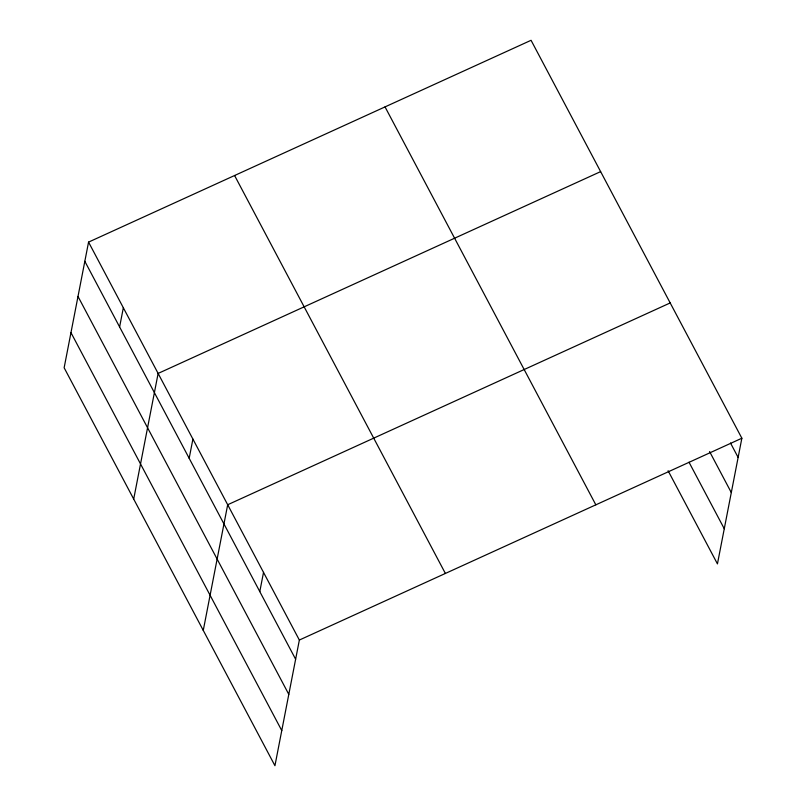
<?xml version="1.0" encoding="UTF-8"?>
<svg xmlns="http://www.w3.org/2000/svg" width="806" height="806" viewBox="0 0 806 806"><rect width="100%" height="100%" fill="white"/><g stroke="black" fill="none" stroke-linecap="round" stroke-linejoin="round"><path stroke-width="1.21" d="M88.559 242.112L64.137 367.768L274.937 765.7L299.358 640.045L88.559 242.112L531.063 40.3L741.863 438.232L717.441 563.888L668.093 470.734M119.61 326.974L123.338 307.771M133.695 499.085L158.127 373.43L600.631 171.618M189.178 458.292L192.906 439.089M203.263 630.403L227.685 504.747L670.189 302.935M259.794 591.594L263.522 572.391M299.358 640.045L741.863 438.232M730.498 443.018L738.135 457.435M709.572 451.531L731.304 492.567M689.019 462.221L724.272 528.756M385.036 106.896L595.836 504.828M234.586 175.517L445.386 573.449M84.832 261.315L295.631 659.248M78.001 296.447L288.8 694.369M70.968 332.636L281.768 730.568"/></g></svg>
